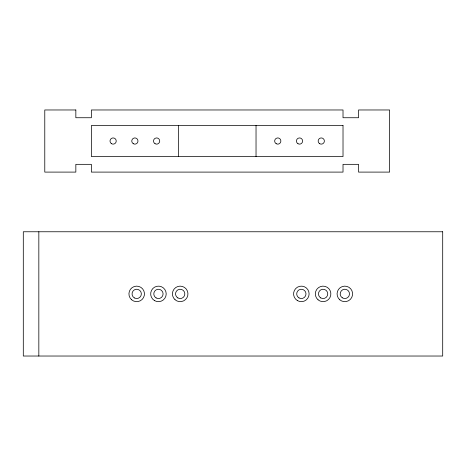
<?xml version="1.0" encoding="UTF-8"?>
<svg xmlns="http://www.w3.org/2000/svg" width="466" height="466" viewBox="0 0 466 466"><rect width="100%" height="100%" fill="white"/><g stroke="black" fill="none" stroke-linecap="round" stroke-linejoin="round"><path stroke-width="0.7" d="M256.032 125.5L256.032 156.57M178.362 125.5L178.362 156.57M38.835 231.765L38.835 356.03M75.841 109.97L44.777 109.97L44.777 172.1L75.841 172.1L75.841 164.335L91.377 164.335L91.377 172.1L343.017 172.1L343.017 164.335L358.552 164.335L358.552 172.1L389.617 172.1L389.617 109.97L358.552 109.97L358.552 117.735L343.017 117.735L343.017 109.97L91.377 109.97L91.377 117.735L75.841 117.735L75.841 109.97M343.017 125.5L91.377 125.5L91.377 156.57L343.017 156.57L343.017 125.5M442.7 231.765L23.3 231.765L23.3 356.03L442.7 356.03L442.7 231.765M111.572 143.726A3.105 3.105 0 0 0 116.232 141.035A3.105 3.105 0 0 0 111.572 138.344A3.105 3.105 0 0 0 111.572 143.726M133.317 143.726A3.105 3.105 0 0 0 137.977 141.035A3.105 3.105 0 0 0 133.317 138.344A3.105 3.105 0 0 0 133.317 143.726M155.061 143.726A3.105 3.105 0 0 0 159.721 141.035A3.105 3.105 0 0 0 155.061 138.344A3.105 3.105 0 0 0 155.061 143.726M276.221 143.726A3.105 3.105 0 0 0 280.882 141.035A3.105 3.105 0 0 0 276.221 138.344A3.105 3.105 0 0 0 276.221 143.726M297.972 143.726A3.105 3.105 0 0 0 302.632 141.035A3.105 3.105 0 0 0 297.972 138.344A3.105 3.105 0 0 0 297.972 143.726M319.717 143.726A3.105 3.105 0 0 0 324.377 141.035A3.105 3.105 0 0 0 319.717 138.344A3.105 3.105 0 0 0 319.717 143.726M175.006 299.685A7.765 7.765 0 0 0 187.786 295.491A7.765 7.765 0 0 0 177.762 286.52A7.765 7.765 0 0 0 175.006 299.685M320.765 297.931A4.66 4.66 0 0 0 327.755 293.9A4.66 4.66 0 0 0 320.765 289.864A4.66 4.66 0 0 0 320.765 297.931M318.051 299.801A7.765 7.765 0 0 0 330.732 295.316A7.765 7.765 0 0 0 320.503 286.578A7.765 7.765 0 0 0 318.051 299.801M177.855 297.931A4.66 4.66 0 0 0 184.845 293.9A4.66 4.66 0 0 0 177.855 289.864A4.66 4.66 0 0 0 177.855 297.931M342.254 297.774A4.66 4.66 0 0 0 349.488 294.203A4.66 4.66 0 0 0 342.778 289.718A4.66 4.66 0 0 0 342.254 297.774M339.819 299.824A7.765 7.765 0 0 0 352.482 295.281A7.765 7.765 0 0 0 342.219 286.59A7.765 7.765 0 0 0 339.819 299.824M134.365 297.931A4.66 4.66 0 0 0 141.355 293.9A4.66 4.66 0 0 0 134.365 289.864A4.66 4.66 0 0 0 134.365 297.931M156.11 297.931A4.66 4.66 0 0 0 163.1 293.9A4.66 4.66 0 0 0 156.11 289.864A4.66 4.66 0 0 0 156.11 297.931M154.531 300.611A7.765 7.765 0 0 0 166.205 293.924A7.765 7.765 0 0 0 154.578 287.161A7.765 7.765 0 0 0 154.531 300.611M299.015 297.931A4.66 4.66 0 0 0 306.005 293.9A4.66 4.66 0 0 0 299.015 289.864A4.66 4.66 0 0 0 299.015 297.931M131.581 299.743A7.765 7.765 0 0 0 144.314 295.403A7.765 7.765 0 0 0 134.185 286.549A7.765 7.765 0 0 0 131.581 299.743M297.413 300.593A7.765 7.765 0 0 0 309.115 293.959A7.765 7.765 0 0 0 297.518 287.143A7.765 7.765 0 0 0 297.413 300.593"/></g></svg>
